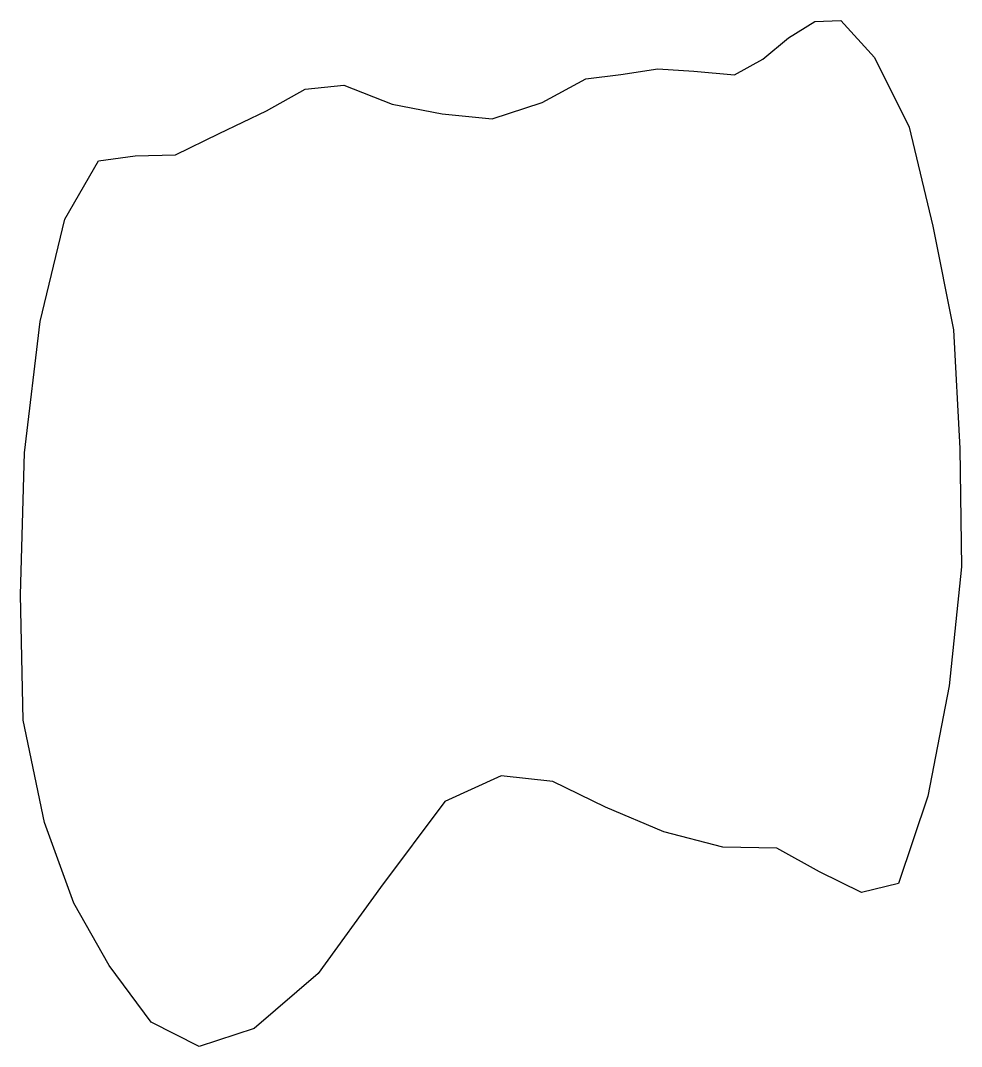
# Model space of a CAD drawing. Header units: metres. Extents: x 79.2 to 92.6, y 36.6 to 51.2.
import ezdxf

# ---------------------------------------------------------------- set-up
doc = ezdxf.new("R2010")
doc.units = ezdxf.units.M
doc.layers.add('EXTRACT', color=7, linetype='Continuous')

msp = doc.modelspace()

# ---------------------------------------------------------------- linework, layer by layer
at = {"layer": 'EXTRACT'}
msp.add_lwpolyline([(84.4867, 49.9628), (85.1968, 49.8271), (85.9069, 49.7553), (86.617, 49.9867), (87.2394, 50.3218), (87.734, 50.3856), (88.2606, 50.4654), (88.7713, 50.4335), (89.3537, 50.3777), (89.7527, 50.6011), (90.1197, 50.9043), (90.4947, 51.1356), (90.8617, 51.1516), (91.3404, 50.625), (91.8351, 49.6356), (92.1702, 48.2314), (92.4654, 46.7553), (92.5532, 45.0718), (92.5771, 43.3883), (92.4016, 41.6968), (92.0984, 40.133), (91.6835, 38.8883), (91.1569, 38.7606), (90.5585, 39.0559), (89.9521, 39.391), (89.1862, 39.4069), (88.3484, 39.6223), (87.5186, 39.9734), (86.7686, 40.3404), (86.0346, 40.4202), (85.2367, 40.0532), (84.3191, 38.8324), (83.4335, 37.6117), (82.5239, 36.8298), (81.742, 36.5745), (81.0638, 36.9176), (80.4654, 37.7234), (79.9628, 38.609), (79.5479, 39.758), (79.2447, 41.2101), (79.2048, 42.9894), (79.2606, 45.008), (79.484, 46.875), (79.8351, 48.3271), (80.3138, 49.1569), (80.8324, 49.2287), (81.4069, 49.2447), (82.0293, 49.5479), (82.6995, 49.867), (83.25, 50.1782), (83.8005, 50.234)], close=True, dxfattribs=at)

doc.saveas('drawing.dxf')
